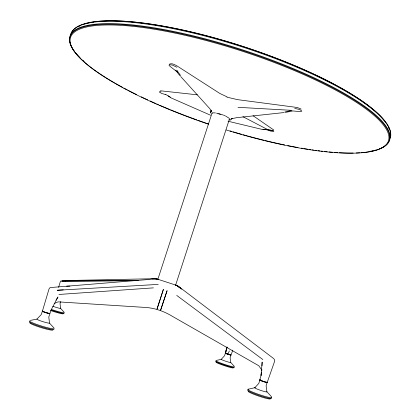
<?xml version="1.0" encoding="UTF-8"?>
<svg xmlns="http://www.w3.org/2000/svg" width="420" height="420" viewBox="0 0 420 420"><rect width="100%" height="100%" fill="white"/><g stroke="black" fill="none" stroke-linecap="round" stroke-linejoin="round"><path stroke-width="0.63" d="M262.001 365.831L262.148 362.082L261.046 375.422L259.812 379.848A3.917 0.32 18.7 0 0 264.29 381.701A3.917 0.32 18.7 0 0 266.816 382.064M261.461 372.409L261.046 375.422L261.408 372.824M261.676 370.876L261.859 369.579M226.863 347.382L225.498 353.367L231.021 355.126L232.78 350.18M227.047 347.282L225.498 353.367L225.257 353.178L227.015 346.873M211.244 110.171L210.452 113.043L211.166 110.266M58.616 287.348L60.27 281.783L61.01 280.796M42.41 311.157L49.04 288.929L50.111 287.584L149.105 279.463C152.098 278.964 155.353 278.087 158.261 279.358M259.828 380.142L258.809 383.392L254.741 387.839M225.424 353.346L224.396 355.919L221.193 359.389L216.221 360.428M66.612 286.151L69.888 286.135M175.481 285.6L229.367 119.259M157.889 279.206L212.173 112.633M60.727 301.581L60.039 303.639L60.611 308.411L64.118 312.233M267.225 382.373L274.759 360.885L274.239 359.226L272.947 358.019L181.597 288.75L176.552 285.364L156.303 278.754M58.942 294.462L153.389 287.868M227.855 354.265L229.346 350.936M55.955 300.211L57.971 296.971L51.644 308.968L49.912 313.352A4.001 0.336 17.4 0 1 45.901 312.527A4.001 0.336 17.4 0 1 42.551 311.02M30.324 320.418L36.929 319.079L41.234 314.57L42.346 311.257A3.98 0.336 17.4 0 0 45.665 312.68A3.98 0.336 17.4 0 0 49.896 313.682L48.783 316.995L49.518 323.122L54.017 328.02M212.027 113.227L213.444 112.817L215.465 112.943M229.026 119.438L229.467 118.886L229.094 118.214L225.745 116.104M229.908 120.346L230.459 119.936M248.42 389.183L255.108 387.634A6.5 0.598 18.8 0 0 260.174 390.206A6.5 0.598 18.8 0 0 266.905 391.745L271.31 396.527L271.525 397.226A12.653 1.223 18.8 0 1 258.421 394.301A12.653 1.223 18.8 0 1 248.603 389.219M169.433 64.15C171.817 62.916 174.584 64.664 176.715 65.746L219.944 93.523L227.062 96.862M54.164 303.56L58.081 301.854L144.575 307.393C154.392 307.839 163.963 311.204 172.316 316.292L258.799 365.757L261.791 369.999M232.486 118.314L231.373 118.776L236.518 117.705L284.204 112.539M284.939 111.962L291.994 110.355L238.004 107.326M285.532 112.387L292.819 110.948L299.03 111.505L301.119 111.51L301.828 111.038L299.806 109.557L294.735 108.376M230.816 355.016L225.404 353.272M63.278 289.894L57.225 290.262L158.246 284.403M152.04 278.922L157.085 279.006L151.042 278.775L62.013 280.628M160.424 90.783L197.39 94.836M262.721 129.329L266.222 129.518M263.56 129.455L272.969 130.494L273.861 131.161L273.446 131.492L270.564 131.066L266.852 129.586L272.969 130.494M259.812 379.848L260.411 379.885M161.028 91.796L159.579 91.66L159.369 92.069L161.595 93.413L165.737 94.647M226.91 97.151L237.547 99.645L295.654 107.284L297.733 107.667L301.171 109.09M181.477 289.223L177.224 285.542L176.552 285.364L180.81 288.256L177.166 285.532L180.558 288.167M216.505 113.148L217.549 113.358M262.51 129.496L228.023 121.228M218.678 113.626L223.535 115.148M217.723 113.61L220.385 114.335M175.681 285.038L177.224 285.542M210.656 115.264L171.087 97.918M224.086 115.39L225.188 115.867M225.199 353.378L230.921 355.22L230.118 357.761L230.738 362.46L234.181 366.209M242.949 116.681L267.934 129.738M165.732 94.416L170.851 97.598M176.873 67.232L172.31 65.042L169.234 64.754L169.06 65.425L170.357 66.612L177.576 72.245M168.116 95.844L170.21 97.209M253.071 115.71L273.688 129.948M176.731 295.418L262.826 359.546M180.689 76.498L209.517 108.37L211.585 111.158L211.202 110.539L211.402 111.883M175.607 70.077L179.755 75.547M176.852 70.198L180.642 75.637M266.905 391.745L266.107 385.739L267.12 382.483A3.896 0.32 18.7 0 1 263.093 381.523A3.896 0.32 18.7 0 1 260.033 380.037M49.518 323.122A6.641 0.63 17.3 0 1 42.43 321.515A6.641 0.63 17.3 0 1 36.929 319.079M52.878 330.078A12.07 1.228 17.2 0 1 39.963 327.248A12.07 1.228 17.2 0 1 29.993 322.733M54.233 328.734A12.931 1.292 17.3 0 1 40.404 325.679A12.931 1.292 17.3 0 1 29.72 320.864M53.965 329.522A12.931 1.302 17.2 0 1 40.136 326.477A12.931 1.302 17.2 0 1 29.453 321.652M49.76 313.415A3.764 0.315 17.4 0 1 45.759 312.464A3.764 0.315 17.4 0 1 42.62 311.12M270.244 398.554A11.812 1.166 18.9 0 1 260.915 396.821A11.812 1.166 18.9 0 1 248.136 391.456M271.283 397.997A12.653 1.239 18.9 0 1 261.293 396.133A12.653 1.239 18.9 0 1 247.601 390.395M266.984 382.221A3.685 0.299 18.7 0 1 264.962 381.88A3.685 0.299 18.7 0 1 260.815 380.399M260.085 380.006A3.685 0.299 18.7 0 1 260.284 379.906M230.738 362.46A5.061 0.373 18.4 0 1 225.241 361.074A5.061 0.373 18.4 0 1 221.582 359.315M233.347 367.789A9.193 0.719 18.4 0 1 225.624 366.077A9.193 0.719 18.4 0 1 215.996 362.208M234.355 366.755A9.849 0.756 18.4 0 1 226.086 364.906A9.849 0.756 18.4 0 1 215.77 360.775M234.161 367.358A9.849 0.766 18.4 0 1 225.892 365.516A9.849 0.766 18.4 0 1 215.576 361.379M60.207 308.081A5.171 0.383 17.5 0 1 58.8 308.117A5.171 0.383 17.5 0 1 52.778 306.243M63.231 313.829A9.392 0.745 17.4 0 1 50.474 310.48M64.286 312.784A10.064 0.782 17.5 0 1 51.219 309.388M64.082 313.399A10.064 0.793 17.5 0 1 51.009 310.007M71.93 32.072A167.638 40.835 18 0 1 243.653 46.777A167.638 40.835 18 0 1 390.479 135.77M79.149 26.271A166.772 40.682 18 0 1 80.745 25.478M84.425 24.066A166.772 40.682 18 0 1 90.704 22.481M91.859 22.265A166.772 40.682 18 0 1 93.66 21.971M94.904 21.793A166.772 40.682 18 0 1 96.836 21.551M98.165 21.41A166.772 40.682 18 0 1 256.678 51.046A166.772 40.682 18 0 1 384.584 121.065M388.49 127.554A166.772 40.682 18 0 1 388.889 128.557M70.649 34.335A168.005 40.803 18 0 1 243.023 47.187A168.005 40.803 18 0 1 390.227 138.122M73.096 49.35A168.042 40.367 18 0 1 242.125 49.702A168.042 40.367 18 0 1 379.522 148.832M376.058 149.977A168.042 40.367 18 0 1 374.162 150.476M372.844 150.78A168.042 40.367 18 0 1 370.078 151.316M84.1 61.441A168.042 40.367 18 0 1 82.677 60.165M80.036 57.645A168.042 40.367 18 0 1 75.647 52.826M74.471 51.319A168.042 40.367 18 0 1 73.757 50.332M114.345 82.756A167.795 40.205 18 0 1 111.358 24.224A167.795 40.205 18 0 1 329.537 86.095A167.795 40.205 18 0 1 360.985 152.702M359.656 152.791A167.795 40.205 18 0 1 356.239 152.959M353.152 153.037A167.795 40.205 18 0 1 339.386 152.717M337.512 152.602A167.795 40.205 18 0 1 334.336 152.381M332.393 152.224A167.795 40.205 18 0 1 329.123 151.93M327.133 151.73A167.795 40.205 18 0 1 324.461 151.447M322.581 151.232A167.795 40.205 18 0 1 321.316 151.084M320.04 150.927A167.795 40.205 18 0 1 318.119 150.68M316.827 150.512A167.795 40.205 18 0 1 314.879 150.25M313.572 150.066A167.795 40.205 18 0 1 312.26 149.877M310.942 149.683A167.795 40.205 18 0 1 308.957 149.378M307.629 149.173A167.795 40.205 18 0 1 303.802 148.549M302.542 148.339A167.795 40.205 18 0 1 301.276 148.124M298.09 147.562A167.795 40.205 18 0 1 287.752 145.588M284.655 144.953A167.795 40.205 18 0 1 265.361 140.579M264.133 140.28A167.795 40.205 18 0 1 247.459 135.933M246.845 135.765A167.795 40.205 18 0 1 243.128 134.726M241.883 134.374A167.795 40.205 18 0 1 233.168 131.833M231.919 131.46A167.795 40.205 18 0 1 230.055 130.898M208.373 123.921A167.795 40.205 18 0 1 206.53 123.291M205.916 123.081A167.795 40.205 18 0 1 197.957 120.288M196.733 119.852A167.795 40.205 18 0 1 185.84 115.826M185.225 115.595A167.795 40.205 18 0 1 170.557 109.804M169.355 109.31A167.795 40.205 18 0 1 159.658 105.221M158.445 104.695A167.795 40.205 18 0 1 156.639 103.908M155.437 103.378A167.795 40.205 18 0 1 150.097 100.979M147.761 99.913A167.795 40.205 18 0 1 141.22 96.836M136.558 94.568A167.795 40.205 18 0 1 130.316 91.434M129.722 91.13A167.795 40.205 18 0 1 128.536 90.515M127.355 89.901A167.795 40.205 18 0 1 123.853 88.043M122.698 87.423A167.795 40.205 18 0 1 114.88 83.066M208.325 124.152A167.15 39.963 18 0 1 99.671 25.232A167.15 39.963 18 0 1 371.989 113.668A167.15 39.963 18 0 1 226.233 129.969M163.354 289.48L157.048 308.994L163.354 289.48M165.333 295.895L160.634 310.149L167.092 290.687L165.333 295.895M231.331 118.545L230.921 119.7L231.331 118.55M65.688 281.122L61.551 281.185L138.133 280.628L65.688 281.122"/></g></svg>
